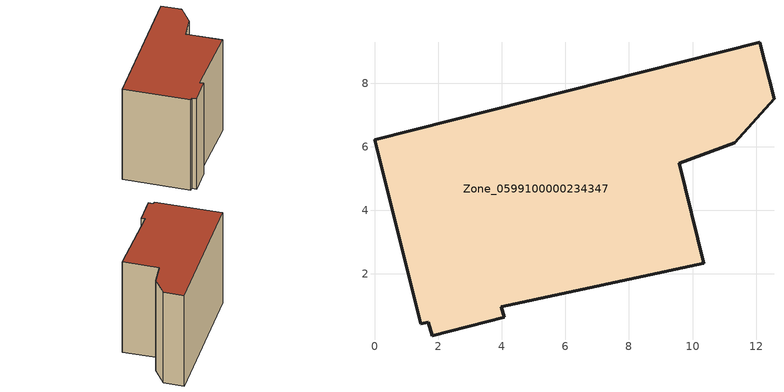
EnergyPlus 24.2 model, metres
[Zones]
Zone_0599100000234347
 floor ground (C_G): 0,6.22 12.12,9.28 12.56,7.51 11.33,6.12 9.57,5.48 10.35,2.33 3.98,0.97 4.07,0.63 1.81,0.06 1.69,0.49 1.46,0.44 z0
 wall outside (C_F): 9.57,5.48 11.33,6.12 12.56,7.51 12.12,9.28 0,6.22 1.46,0.44 1.69,0.49 1.81,0.06 4.07,0.63 3.98,0.97 10.35,2.33 9.57,5.48 z0:9.28
 roof outside (C_R): 1.81,0.06 4.07,0.63 3.98,0.97 10.35,2.33 9.57,5.48 11.33,6.12 12.56,7.51 12.12,9.28 0,6.22 1.46,0.44 1.69,0.49 z9.28
[BUILDING]
Pand.0599100000234347: North Axis=0; Terrain=City; Loads Convergence Tolerance Value=0.04; Temperature Convergence Tolerance Value=0.4; Solar Distribution=FullExterior; Maximum Number of Warmup Days=25; Minimum Number of Warmup Days=1
[Site:Location]
Rotterdam.The.Hague.AP_ZH_NLD Design_Conditions: Latitude=51.96; Longitude=4.45; Time Zone=1; Elevation=-4.5
[SITE:GROUNDTEMPERATURE:BUILDINGSURFACE]
18, 18, 18, 18, 18, 18, 18, 18, 18, 18, 18, 18
[MATERIAL] Thermal Absorptance=0.9; Solar Absorptance=0.7; Visible Absorptance=0.7
Name | Roughness | Thickness | Conductivity | Density | Specific Heat
G.TC.1992-2005 | MediumSmooth | 0.15 | 0.06 | 540 | 1210
F.TC.1992-2005 | Rough | 0.3 | 0.12 | 1920 | 840
R.TC.1992-2005 | MediumRough | 0.2 | 0.08 | 1500 | 1000
[CONSTRUCTION]
C_G: G.TC.1992-2005
C_F: F.TC.1992-2005
C_R: R.TC.1992-2005
[ZONE]
Zone_0599100000234347: Type=1; Multiplier=1; Ceiling Height=Autocalculate; Volume=Autocalculate; Floor Area=autocalculate; Part of Total Floor Area=Yes
[ZONEINFILTRATION:DESIGNFLOWRATE]
Infil_Zone_0599100000234347: Zone or ZoneList or Space or SpaceList=Zone_0599100000234347; Schedule=AlwaysOn; Design Flow Rate Calculation Method=Flow/Area; Flow Rate per Floor Area=0.0015; Constant Term Coefficient=1; Temperature Term Coefficient=0; Velocity Term Coefficient=0; Velocity Squared Term Coefficient=0
[HVACTEMPLATE:ZONE:IDEALLOADSAIRSYSTEM]
Zone_0599100000234347: Maximum Heating Supply Air Temperature=50; Minimum Cooling Supply Air Temperature=13; Maximum Heating Supply Air Humidity Ratio=0.0156; Minimum Cooling Supply Air Humidity Ratio=0.0077; Heating Limit=NoLimit; Cooling Limit=NoLimit; Dehumidification Control Type=ConstantSensibleHeatRatio; Cooling Sensible Heat Ratio=0.7; Dehumidification Setpoint=60; Humidification Control Type=None; Humidification Setpoint=30; Outdoor Air Method=None; Outdoor Air Flow Rate per Person=0.00944; Outdoor Air Flow Rate per Zone Floor Area=0; Outdoor Air Flow Rate per Zone=0; Demand Controlled Ventilation Type=None; Outdoor Air Economizer Type=NoEconomizer; Heat Recovery Type=None; Sensible Heat Recovery Effectiveness=0.7; Latent Heat Recovery Effectiveness=0.65
[ZONECONTROL:THERMOSTAT]
ThermostatControl_Zone_0599100000234347: Zone or ZoneList=Zone_0599100000234347; Control Type Schedule=DualSetpointControlType; Control 1=Thermostat_Zone_0599100000234347; Temperature Difference Between Cutout And Setpoint=0
[THERMOSTATSETPOINT:DUALSETPOINT]
Thermostat_Zone_0599100000234347: Heating Setpoint Temperature Schedule=HeatingSetpoint_Zone_0599100000234347; Cooling Setpoint Temperature Schedule=CoolingSetpoint_Zone_0599100000234347
[SCHEDULE:COMPACT]
HeatingSetpoint_Zone_0599100000234347: Through: 12/31, For: AllDays, Until: 24:00, 21
CoolingSetpoint_Zone_0599100000234347: Through: 12/31, For: AllDays, Until: 24:00, 24
DualSetpointControlType: Through: 12/31, For: AllDays, Until: 24:00, 4
AlwaysOn: Through: 12/31, For: AllDays, Until: 24:00, 1
